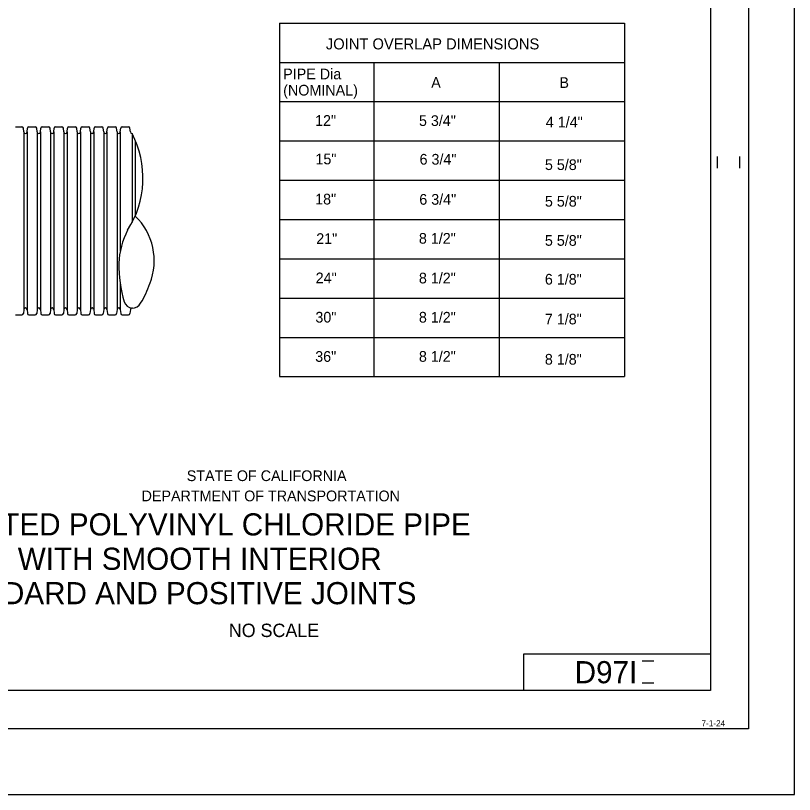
# Model space of a CAD drawing. Extents: x -894 to 866, y -472 to 714.
# Drawn here: x 356 to 866, y -472 to 37 of the extents above; entities that cross this region are included whole.
import ezdxf

# ---------------------------------------------------------------- set-up
doc = ezdxf.new("R2010")
doc.units = 0
for name, color, linetype in [('57 Undefined', 7, 'Continuous'), ('60 Nongeo Data', 7, 'Continuous'), ('border_INSIDE-BORDER-anno', 7, 'Continuous'), ('border_PLOTTING-ELEMENTS', 7, 'Continuous'), ('border_rw_22x34_Cut_Lines', 7, 'Continuous'), ('border_SHEET', 7, 'Continuous'), ('border_WITHIN-BORDER-anno', 7, 'Continuous')]:
    doc.layers.add(name, color=color, linetype=linetype)

msp = doc.modelspace()

# ---------------------------------------------------------------- linework, layer by layer
at = {"layer": '60 Nongeo Data'}
for p, q in [((529.17, 32.37), (529.17, -199.04)), ((529.17, 32.37), (754.73, 32.37)), ((754.73, 32.37), (754.73, -199.04)), ((529.17, 6.66), (754.73, 6.66)), ((590.85, 6.66), (590.85, -199.04)), ((672.79, 6.66), (672.79, -199.04)), ((529.17, -19.06), (754.73, -19.06)), ((356.49, -35.45), (360.64, -35.45)), ((365.21, -35.45), (369.36, -35.45)), ((373.93, -35.45), (378.08, -35.45)), ((382.64, -35.45), (386.79, -35.45)), ((391.36, -35.45), (395.51, -35.45)), ((400.07, -35.45), (404.23, -35.45)), ((408.79, -35.45), (412.94, -35.45)), ((417.51, -35.45), (421.66, -35.45)), ((426.22, -35.45), (430.38, -35.45)), ((361.87, -38.87), (361.59, -36.31)), ((361.87, -38.87), (361.87, -155.14)), ((363.98, -38.87), (364.26, -36.31)), ((363.98, -38.87), (363.98, -155.14)), ((370.58, -38.87), (370.31, -36.31)), ((370.58, -38.87), (370.58, -155.14)), ((372.7, -38.87), (372.98, -36.31)), ((372.7, -38.87), (372.7, -155.14)), ((379.3, -38.87), (379.02, -36.31)), ((379.3, -38.87), (379.3, -155.14)), ((381.42, -38.87), (381.7, -36.31)), ((381.42, -38.87), (381.42, -155.14)), ((388.02, -38.87), (387.74, -36.31)), ((388.02, -38.87), (388.02, -155.14)), ((390.13, -38.87), (390.41, -36.31)), ((390.13, -38.87), (390.13, -155.14)), ((396.73, -38.87), (396.46, -36.31)), ((396.73, -38.87), (396.73, -155.14)), ((398.85, -38.87), (399.13, -36.31)), ((398.85, -38.87), (398.85, -155.14)), ((405.45, -38.87), (405.17, -36.31)), ((405.45, -38.87), (405.45, -155.14)), ((407.57, -38.87), (407.85, -36.31)), ((407.57, -38.87), (407.57, -155.14)), ((414.17, -38.87), (413.89, -36.31)), ((414.17, -38.87), (414.17, -155.14)), ((416.28, -38.87), (416.56, -36.31)), ((416.28, -38.87), (416.28, -155.14)), ((422.88, -38.87), (422.6, -36.31)), ((422.88, -38.87), (422.88, -155.14)), ((425, -38.87), (425.28, -36.31)), ((425, -38.87), (425, -116.63)), ((431.6, -38.87), (431.32, -36.31)), ((432.66, -39.93), (432.66, -98.22)), ((434.77, -44.4), (434.77, -93.75)), ((529.17, -44.77), (754.73, -44.77)), ((529.17, -70.48), (754.73, -70.48)), ((529.17, -96.19), (754.73, -96.19)), ((529.17, -121.9), (754.73, -121.9)), ((425, -138.45), (425, -155.14)), ((529.17, -147.61), (754.73, -147.61)), ((361.87, -155.14), (361.59, -157.69)), ((363.98, -155.14), (364.26, -157.69)), ((370.58, -155.14), (370.31, -157.69)), ((372.7, -155.14), (372.98, -157.69)), ((379.3, -155.14), (379.02, -157.69)), ((381.42, -155.14), (381.7, -157.69)), ((388.02, -155.14), (387.74, -157.69)), ((390.13, -155.14), (390.41, -157.69)), ((396.73, -155.14), (396.46, -157.69)), ((398.85, -155.14), (399.13, -157.69)), ((405.45, -155.14), (405.17, -157.69)), ((407.57, -155.14), (407.85, -157.69)), ((414.17, -155.14), (413.89, -157.69)), ((416.28, -155.14), (416.56, -157.69)), ((422.88, -155.14), (422.6, -157.69)), ((425, -155.14), (425.28, -157.69)), ((431.6, -155.14), (431.32, -157.69)), ((356.49, -158.56), (360.64, -158.56)), ((365.21, -158.56), (369.36, -158.56)), ((373.93, -158.56), (378.08, -158.56)), ((382.64, -158.56), (386.79, -158.56)), ((391.36, -158.56), (395.51, -158.56)), ((400.07, -158.56), (404.23, -158.56)), ((408.79, -158.56), (412.94, -158.56)), ((417.51, -158.56), (421.66, -158.56)), ((426.22, -158.56), (430.38, -158.56)), ((529.17, -173.33), (754.73, -173.33)), ((529.17, -199.04), (754.73, -199.04)), ((774.04, -385.16), (766.41, -385.16)), ((774.04, -399.7), (766.41, -399.7))]:
    msp.add_line(p, q, dxfattribs=at)
for centre, major_axis, ratio, start_param, end_param in [((360.62, -36.42), (-0.975, 0), 0.996016, 3.251328, 4.689371), ((365.23, -36.42), (-0.975, 0), 0.996016, 4.735407, 6.17345), ((369.34, -36.42), (-0.975, 0), 0.996016, 3.251328, 4.689371), ((373.95, -36.42), (-0.975, 0), 0.996016, 4.735407, 6.17345), ((378.05, -36.42), (-0.975, 0), 0.996016, 3.251328, 4.689371), ((382.66, -36.42), (-0.975, 0), 0.996016, 4.735407, 6.17345), ((386.77, -36.42), (-0.975, 0), 0.996016, 3.251328, 4.689371), ((391.38, -36.42), (-0.975, 0), 0.996016, 4.735407, 6.17345), ((395.49, -36.42), (-0.975, 0), 0.996016, 3.251328, 4.689371), ((400.1, -36.42), (-0.975, 0), 0.996016, 4.735407, 6.17345), ((404.2, -36.42), (-0.975, 0), 0.996016, 3.251328, 4.689371), ((408.81, -36.42), (-0.975, 0), 0.996016, 4.735407, 6.17345), ((412.92, -36.42), (-0.975, 0), 0.996016, 3.251328, 4.689371), ((417.53, -36.42), (-0.975, 0), 0.996016, 4.735407, 6.17345), ((421.64, -36.42), (-0.975, 0), 0.996016, 3.251328, 4.689371), ((426.25, -36.42), (-0.975, 0), 0.996016, 4.735407, 6.17345), ((430.35, -36.42), (-0.975, 0), 0.996016, 3.251328, 4.689371), ((363, -38.81), (-1.13, 0), 0.996016, 0.05744, 1.50957), ((362.86, -38.81), (1.13, 0), 0.996016, 4.773615, 6.225745), ((371.71, -38.81), (-1.13, 0), 0.996016, 0.05744, 1.50957), ((371.57, -38.81), (1.13, 0), 0.996016, 4.773615, 6.225745), ((380.43, -38.81), (-1.13, 0), 0.996016, 0.05744, 1.50957), ((380.29, -38.81), (1.13, 0), 0.996016, 4.773615, 6.225745), ((389.14, -38.81), (-1.13, 0), 0.996016, 0.05744, 1.50957), ((389.01, -38.81), (1.13, 0), 0.996016, 4.773615, 6.225745), ((397.86, -38.81), (-1.13, 0), 0.996016, 0.05744, 1.50957), ((397.72, -38.81), (1.13, 0), 0.996016, 4.773615, 6.225745), ((406.58, -38.81), (-1.13, 0), 0.996016, 0.05744, 1.50957), ((406.44, -38.81), (1.13, 0), 0.996016, 4.773615, 6.225745), ((415.29, -38.81), (-1.13, 0), 0.996016, 0.05744, 1.50957), ((415.16, -38.81), (1.13, 0), 0.996016, 4.773615, 6.225745), ((424.01, -38.81), (-1.13, 0), 0.996016, 0.05744, 1.50957), ((423.87, -38.81), (1.13, 0), 0.996016, 4.773615, 6.225745), ((378.25, -69.07), (0, 62.3), 0.988098, 4.13374, 5.199224), ((432.73, -38.81), (-1.13, 0), 0.996016, 0.05744, 1.50957), ((407.61, -123.12), (0, 40.04), 0.988098, 4.326761, 5.529204), ((472.41, -126.25), (0, 48.93), 0.988098, 1.078908, 1.542375), ((507.41, -125.89), (0, 84.34), 0.988098, 1.558661, 1.862288), ((396.84, -122.89), (0, -50.38), 0.988098, 0.982327, 1.262452), ((433.06, -148.31), (0, -5.83), 0.988098, 5.028537, 7.402972), ((360.62, -157.59), (0.975, 0), 0.996016, 4.735407, 6.17345), ((363, -155.2), (-1.13, 0), 0.996016, 4.773615, 6.225745), ((362.86, -155.2), (1.13, 0), 0.996016, 0.05744, 1.50957), ((365.23, -157.59), (0.975, 0), 0.996016, 3.251328, 4.689371), ((369.34, -157.59), (0.975, 0), 0.996016, 4.735407, 6.17345), ((371.71, -155.2), (-1.13, 0), 0.996016, 4.773615, 6.225745), ((371.57, -155.2), (1.13, 0), 0.996016, 0.05744, 1.50957), ((373.95, -157.59), (0.975, 0), 0.996016, 3.251328, 4.689371), ((378.05, -157.59), (0.975, 0), 0.996016, 4.735407, 6.17345), ((380.43, -155.2), (-1.13, 0), 0.996016, 4.773615, 6.225745), ((380.29, -155.2), (1.13, 0), 0.996016, 0.05744, 1.50957), ((382.66, -157.59), (0.975, 0), 0.996016, 3.251328, 4.689371), ((386.77, -157.59), (0.975, 0), 0.996016, 4.735407, 6.17345), ((389.14, -155.2), (-1.13, 0), 0.996016, 4.773615, 6.225745), ((389.01, -155.2), (1.13, 0), 0.996016, 0.05744, 1.50957), ((391.38, -157.59), (0.975, 0), 0.996016, 3.251328, 4.689371), ((395.49, -157.59), (0.975, 0), 0.996016, 4.735407, 6.17345), ((397.86, -155.2), (-1.13, 0), 0.996016, 4.773615, 6.225745), ((397.72, -155.2), (1.13, 0), 0.996016, 0.05744, 1.50957), ((400.1, -157.59), (0.975, 0), 0.996016, 3.251328, 4.689371), ((404.2, -157.59), (0.975, 0), 0.996016, 4.735407, 6.17345), ((406.58, -155.2), (-1.13, 0), 0.996016, 4.773615, 6.225745), ((406.44, -155.2), (1.13, 0), 0.996016, 0.05744, 1.50957), ((408.81, -157.59), (0.975, 0), 0.996016, 3.251328, 4.689371), ((412.92, -157.59), (0.975, 0), 0.996016, 4.735407, 6.17345), ((415.29, -155.2), (-1.13, 0), 0.996016, 4.773615, 6.225745), ((415.16, -155.2), (1.13, 0), 0.996016, 0.05744, 1.50957), ((417.53, -157.59), (0.975, 0), 0.996016, 3.251328, 4.689371), ((421.64, -157.59), (0.975, 0), 0.996016, 4.735407, 6.17345), ((424.01, -155.2), (-1.13, 0), 0.996016, 4.773615, 6.225745), ((423.87, -155.2), (1.13, 0), 0.996016, 0.05744, 1.50957), ((426.25, -157.59), (0.975, 0), 0.996016, 3.251328, 4.689371), ((430.35, -157.59), (0.975, 0), 0.996016, 4.735407, 6.17345), ((432.73, -155.2), (-1.13, 0), 0.996016, 4.773615, 6.225745)]:
    msp.add_ellipse(centre, major_axis=major_axis, ratio=ratio, start_param=start_param, end_param=end_param, dxfattribs=at)
at = {"layer": 'border_PLOTTING-ELEMENTS'}
for points in [[(-894.04, -472.44), (865.96, -472.44), (865.96, 713.56), (-894.04, 713.56)], [(-864.04, 670.56), (835.96, 670.56), (835.96, -429.44), (-864.04, -429.44)]]:
    msp.add_lwpolyline(points, close=True, dxfattribs=at)
at = {"layer": 'border_rw_22x34_Cut_Lines'}
msp.add_lwpolyline([(-864.04, 670.56), (835.96, 670.56), (835.96, -429.44), (-864.04, -429.44)], close=True, dxfattribs=at)
at = {"layer": 'border_SHEET'}
for p, q in [((810.96, 645.56), (810.96, -404.44)), ((688.93, -404.44), (688.93, -380.44)), ((688.93, -380.44), (810.93, -380.44)), ((810.96, -404.44), (-814.04, -404.44))]:
    msp.add_line(p, q, dxfattribs=at)
at = {"layer": 'border_WITHIN-BORDER-anno'}
for p, q in [((815.68, -62.63), (815.68, -54.99)), ((830.21, -62.63), (830.21, -54.99))]:
    msp.add_line(p, q, dxfattribs=at)

# ---------------------------------------------------------------- texts
at = {"layer": '57 Undefined'}
for s, height, p in [('JOINT OVERLAP DIMENSIONS', 7.1993, (559.46, 15.13)), ('PIPE Dia', 7, (531.55, -4.46)), ('A', 7, (628.38, -9.99)), ('B', 7, (712.25, -10.08)), ('(NOMINAL)', 7, (531.55, -15.06)), ('12"', 7, (552.41, -34.89)), ('5 3/4"', 7, (620.36, -34.98)), ('4 1/4"', 7, (703.34, -35.88)), ('15"', 7, (552.63, -60.1)), ('6 3/4"', 7, (620.76, -60.27)), ('5 5/8"', 7, (702.75, -63.81)), ('18"', 7, (552.46, -86.35)), ('6 3/4"', 7, (620.58, -86.53)), ('5 5/8"', 7, (702.75, -87.75)), ('21"', 7, (553.16, -112.19)), ('8 1/2"', 7, (620.32, -112.02)), ('5 5/8"', 7, (702.75, -113.4)), ('24"', 7, (552.81, -137.92)), ('8 1/2"', 7, (620.32, -138.01)), ('6 1/8"', 7, (702.72, -138.8)), ('30"', 7, (552.63, -163.63)), ('8 1/2"', 7, (620.32, -163.65)), ('7 1/8"', 7, (702.72, -164.83)), ('36"', 7, (552.5, -189.34)), ('8 1/2"', 7, (620.32, -189.3)), ('8 1/8"', 7, (702.72, -191.17))]:
    msp.add_text(s, height=height, dxfattribs=at).set_placement(p)
at = {"layer": 'border_INSIDE-BORDER-anno'}
for s, height, p in [('STATE OF CALIFORNIA', 7, (468.47, -267.37)), ('DEPARTMENT OF TRANSPORTATION', 7, (438.92, -280.59)), ('CORRUGATED POLYVINYL CHLORIDE PIPE', 14.5, (248.04, -302.97)), ('WITH SMOOTH INTERIOR', 14.5, (357.93, -325.47)), ('STANDARD AND POSITIVE JOINTS', 14.5, (296.51, -347.97)), ('NO SCALE', 8.75, (495.94, -369.44))]:
    msp.add_text(s, height=height, dxfattribs=at).set_placement(p)
at = {"layer": 'border_WITHIN-BORDER-anno'}
for s, height, p in [('D97I', 14.5, (722.21, -399.69)), ('7-1-24', 4, (805.2, -427.86))]:
    msp.add_text(s, height=height, dxfattribs=at).set_placement(p)

doc.saveas('drawing.dxf')
